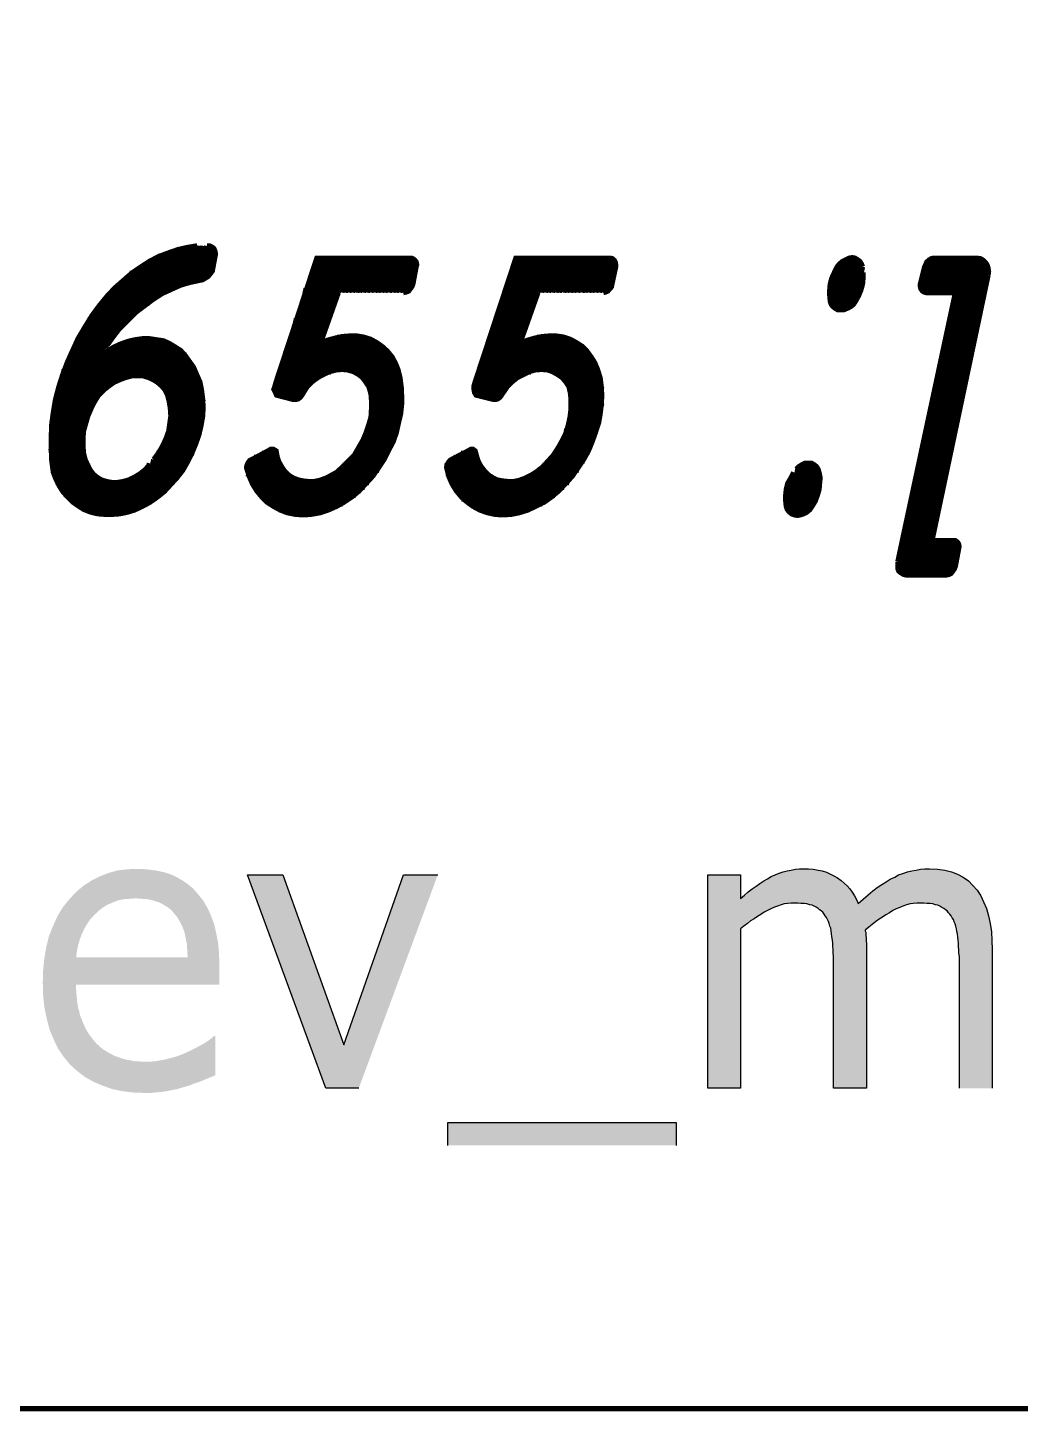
# Model space of a CAD drawing. Extents: x 489 to 720, y 1028 to 1176.
# Drawn here: x 693.833 to 695.935, y 1102.946 to 1105.875 of the extents above; entities that cross this region are included whole.
import ezdxf

# ---------------------------------------------------------------- set-up
doc = ezdxf.new("R2010")
doc.units = 0
doc.header["$MEASUREMENT"] = 0
doc.layers.add('M1280', color=7, linetype='Continuous')

msp = doc.modelspace()

# ---------------------------------------------------------------- hatches: boundary and pattern name
at = {"layer": 'M1280', "linetype": 'Continuous', "ltscale": 0.045455}
h = msp.add_hatch(color=7, dxfattribs=at)
h.paths.add_polyline_path([(693.9353, 1103.849), (693.9353, 1103.8388), (693.9362, 1103.8287), (693.937, 1103.8195), (693.9378, 1103.8094), (693.9395, 1103.8011), (693.942, 1103.792), (693.9437, 1103.7837), (693.9471, 1103.7763), (693.9496, 1103.769), (693.953, 1103.7616), (693.9563, 1103.7543), (693.9605, 1103.7478), (693.9647, 1103.7414), (693.9689, 1103.7359), (693.9732, 1103.7304), (693.9782, 1103.7248), (693.9832, 1103.7202), (693.9883, 1103.7156), (693.9933, 1103.712), (693.9992, 1103.7083), (694.0051, 1103.7046), (694.011, 1103.7018), (694.0169, 1103.6982), (694.0236, 1103.6963), (694.0303, 1103.6936), (694.0371, 1103.6917), (694.0438, 1103.6899), (694.0513, 1103.689), (694.0589, 1103.6871), (694.0665, 1103.6871), (694.0741, 1103.6862), (694.0816, 1103.6862), (694.0917, 1103.6862), (694.1026, 1103.6871), (694.1136, 1103.689), (694.1237, 1103.6908), (694.1346, 1103.6936), (694.1447, 1103.6963), (694.1556, 1103.7), (694.1665, 1103.7046), (694.1766, 1103.7092), (694.1859, 1103.7138), (694.1943, 1103.7184), (694.2027, 1103.723), (694.2094, 1103.7267), (694.2161, 1103.7313), (694.222, 1103.7359), (694.2271, 1103.7405), (694.2304, 1103.7405), (694.2304, 1103.6577), (694.222, 1103.654), (694.2128, 1103.6504), (694.2044, 1103.6467), (694.1951, 1103.643), (694.1859, 1103.6402), (694.1775, 1103.6366), (694.1682, 1103.6338), (694.159, 1103.6311), (694.1497, 1103.6283), (694.1405, 1103.6265), (694.1312, 1103.6246), (694.1211, 1103.6228), (694.1119, 1103.6219), (694.1018, 1103.6209), (694.0925, 1103.62), (694.0825, 1103.62), (694.0572, 1103.6209), (694.0337, 1103.6237), (694.0118, 1103.6283), (693.9908, 1103.6357), (693.9715, 1103.6439), (693.9538, 1103.654), (693.937, 1103.6669), (693.9219, 1103.6807), (693.9084, 1103.6973), (693.8966, 1103.7147), (693.8874, 1103.734), (693.879, 1103.7543), (693.8731, 1103.7772), (693.8681, 1103.8011), (693.8655, 1103.826), (693.8647, 1103.8536), (693.8655, 1103.8802), (693.8681, 1103.906), (693.8723, 1103.9299), (693.8781, 1103.9529), (693.8866, 1103.974), (693.8958, 1103.9942), (693.9067, 1104.0126), (693.9202, 1104.0292), (693.9345, 1104.0448), (693.9496, 1104.0577), (693.9664, 1104.0687), (693.9841, 1104.0779), (694.0026, 1104.0853), (694.0219, 1104.0908), (694.0429, 1104.0935), (694.0648, 1104.0944), (694.085, 1104.0935), (694.1043, 1104.0908), (694.122, 1104.0871), (694.1388, 1104.0816), (694.1548, 1104.0733), (694.1691, 1104.0641), (694.1817, 1104.054), (694.1934, 1104.0411), (694.2044, 1104.0273), (694.2136, 1104.0117), (694.2212, 1103.9951), (694.2279, 1103.9768), (694.2321, 1103.9575), (694.2363, 1103.9363), (694.238, 1103.9142), (694.2388, 1103.8903), (694.2388, 1103.849)], flags=0)
h.paths.add_polyline_path([(694.1716, 1103.9069), (694.1707, 1103.9216), (694.1699, 1103.9354), (694.1674, 1103.9483), (694.1649, 1103.9602), (694.1607, 1103.9712), (694.1556, 1103.9814), (694.1506, 1103.9906), (694.1438, 1103.9988), (694.1371, 1104.0071), (694.1287, 1104.0135), (694.1195, 1104.0191), (694.1102, 1104.0237), (694.0993, 1104.0273), (694.0875, 1104.0301), (694.0749, 1104.031), (694.0614, 1104.0319), (694.048, 1104.031), (694.0354, 1104.0301), (694.0228, 1104.0273), (694.0118, 1104.0227), (694.0009, 1104.0181), (693.9908, 1104.0117), (693.9816, 1104.0043), (693.9732, 1103.9961), (693.9647, 1103.9869), (693.958, 1103.9768), (693.9521, 1103.9666), (693.9471, 1103.9556), (693.9429, 1103.9446), (693.9395, 1103.9326), (693.937, 1103.9198), (693.9353, 1103.9069)], flags=0)
for points in [[(694.534, 1103.6301), (694.4642, 1103.6301), (694.2985, 1104.0816), (694.3734, 1104.0816), (694.502, 1103.7221), (694.629, 1104.0816), (694.7013, 1104.0816)], [(695.8061, 1103.6301), (695.8061, 1103.8876), (695.8061, 1103.894), (695.8061, 1103.9014), (695.8061, 1103.9087), (695.8053, 1103.9161), (695.8053, 1103.9225), (695.8044, 1103.9299), (695.8044, 1103.9363), (695.8036, 1103.9437), (695.8028, 1103.9501), (695.8019, 1103.9565), (695.8011, 1103.962), (695.8002, 1103.9676), (695.7986, 1103.9731), (695.7969, 1103.9777), (695.7952, 1103.9823), (695.7935, 1103.9869), (695.791, 1103.9906), (695.7885, 1103.9951), (695.7859, 1103.9988), (695.7834, 1104.0016), (695.7801, 1104.0053), (695.7767, 1104.008), (695.7733, 1104.0108), (695.7691, 1104.0126), (695.7649, 1104.0154), (695.7607, 1104.0172), (695.7557, 1104.0181), (695.7498, 1104.02), (695.7439, 1104.0209), (695.7372, 1104.0209), (695.7305, 1104.0218), (695.7237, 1104.0218), (695.7162, 1104.0218), (695.7086, 1104.0209), (695.7019, 1104.02), (695.6943, 1104.0181), (695.6867, 1104.0154), (695.68, 1104.0126), (695.6724, 1104.0099), (695.6649, 1104.0062), (695.6581, 1104.0016), (695.6506, 1103.997), (695.643, 1103.9924), (695.6363, 1103.9878), (695.6287, 1103.9823), (695.6211, 1103.9768), (695.6144, 1103.9712), (695.6069, 1103.9648), (695.6069, 1103.963), (695.6077, 1103.9602), (695.6077, 1103.9575), (695.6077, 1103.9556), (695.6077, 1103.9529), (695.6085, 1103.9492), (695.6085, 1103.9464), (695.6085, 1103.9437), (695.6085, 1103.9409), (695.6094, 1103.9372), (695.6094, 1103.9345), (695.6094, 1103.9317), (695.6094, 1103.928), (695.6094, 1103.9253), (695.6094, 1103.9225), (695.6094, 1103.9188), (695.6094, 1103.6301), (695.5396, 1103.6301), (695.5396, 1103.8876), (695.5396, 1103.8949), (695.5396, 1103.9023), (695.5396, 1103.9096), (695.5388, 1103.9161), (695.5388, 1103.9234), (695.5379, 1103.9308), (695.5379, 1103.9372), (695.5371, 1103.9437), (695.5362, 1103.951), (695.5354, 1103.9565), (695.5345, 1103.963), (695.5337, 1103.9685), (695.532, 1103.9731), (695.5303, 1103.9786), (695.5287, 1103.9832), (695.527, 1103.9869), (695.5245, 1103.9915), (695.5219, 1103.9951), (695.5194, 1103.9988), (695.5169, 1104.0025), (695.5135, 1104.0053), (695.5102, 1104.008), (695.5068, 1104.0108), (695.5026, 1104.0135), (695.4984, 1104.0154), (695.4942, 1104.0172), (695.4891, 1104.0181), (695.4833, 1104.02), (695.4774, 1104.0209), (695.4706, 1104.0209), (695.4639, 1104.0218), (695.4572, 1104.0218), (695.4496, 1104.0218), (695.4429, 1104.0209), (695.4353, 1104.02), (695.4286, 1104.0181), (695.421, 1104.0154), (695.4143, 1104.0135), (695.4067, 1104.0099), (695.4, 1104.0062), (695.3924, 1104.0025), (695.3857, 1103.9979), (695.3782, 1103.9933), (695.3714, 1103.9887), (695.3639, 1103.9841), (695.3571, 1103.9786), (695.3496, 1103.9731), (695.3428, 1103.9676), (695.3428, 1103.6301), (695.2731, 1103.6301), (695.2731, 1104.0816), (695.3428, 1104.0816), (695.3428, 1104.0319), (695.3512, 1104.0384), (695.3588, 1104.0457), (695.3672, 1104.0522), (695.3756, 1104.0577), (695.3832, 1104.0632), (695.3916, 1104.0687), (695.4, 1104.0733), (695.4076, 1104.0779), (695.416, 1104.0816), (695.4244, 1104.0853), (695.4328, 1104.088), (695.4412, 1104.0899), (695.4496, 1104.0917), (695.4589, 1104.0935), (695.4673, 1104.0944), (695.4765, 1104.0944), (695.4866, 1104.0944), (695.4967, 1104.0935), (695.5068, 1104.0917), (695.5152, 1104.0899), (695.5245, 1104.0871), (695.5329, 1104.0834), (695.5404, 1104.0797), (695.548, 1104.0751), (695.5556, 1104.0696), (695.5623, 1104.0641), (695.5682, 1104.0586), (695.5741, 1104.0522), (695.5791, 1104.0448), (695.5842, 1104.0374), (695.5884, 1104.0292), (695.5917, 1104.0209), (695.6027, 1104.0301), (695.6127, 1104.0393), (695.6228, 1104.0476), (695.6321, 1104.0549), (695.6422, 1104.0613), (695.6514, 1104.0669), (695.6598, 1104.0724), (695.6691, 1104.077), (695.6775, 1104.0816), (695.6867, 1104.0843), (695.696, 1104.088), (695.7052, 1104.0899), (695.7145, 1104.0917), (695.7237, 1104.0935), (695.733, 1104.0944), (695.7431, 1104.0944), (695.7599, 1104.0935), (695.775, 1104.0917), (695.7893, 1104.088), (695.8019, 1104.0834), (695.8145, 1104.077), (695.8255, 1104.0687), (695.8347, 1104.0595), (695.844, 1104.0494), (695.8515, 1104.0374), (695.8574, 1104.0246), (695.8633, 1104.0108), (695.8675, 1103.9951), (695.8717, 1103.9786), (695.8742, 1103.9611), (695.8751, 1103.9427), (695.8759, 1103.9234), (695.8759, 1103.6301)], [(694.7223, 1103.5088), (694.7223, 1103.5575), (695.2066, 1103.5575), (695.2066, 1103.5088)]]:
    msp.add_hatch(color=7, dxfattribs=at).paths.add_polyline_path(points, flags=0)

# ---------------------------------------------------------------- linework, layer by layer
at = {"layer": 'M1280', "color": 7, "linetype": 'Continuous', "ltscale": 0.045455, "const_width": 0.0112}
for points in [[(675.0281, 1118.0131), (675.0281, 1120.0154), (720.2213, 1120.0154), (720.2213, 1102.9517), (675.0281, 1102.9517)], [(694.2122, 1105.4131), (694.2179, 1105.4131), (694.2225, 1105.4108), (694.227, 1105.4074), (694.2293, 1105.4017), (694.2304, 1105.396), (694.2236, 1105.3597), (694.2191, 1105.354), (694.2145, 1105.3483), (694.2088, 1105.3449), (694.2031, 1105.3415), (694.1975, 1105.3404), (694.1759, 1105.3358), (694.1566, 1105.3301), (694.1361, 1105.321), (694.1168, 1105.312), (694.0975, 1105.2995), (694.0793, 1105.2858), (694.0611, 1105.2722), (694.0441, 1105.2551), (694.027, 1105.2381), (694.0122, 1105.2188), (693.9986, 1105.1995), (693.985, 1105.1779), (693.9997, 1105.1892), (694.0145, 1105.1983), (694.0293, 1105.2051), (694.0452, 1105.2108), (694.06, 1105.2142), (694.0759, 1105.2165), (694.0906, 1105.2165), (694.1054, 1105.2142), (694.1202, 1105.212), (694.1327, 1105.2063), (694.1441, 1105.1995), (694.1566, 1105.1915), (694.1668, 1105.1801), (694.1747, 1105.1688), (694.1838, 1105.1563), (694.1906, 1105.1404), (694.1975, 1105.1245), (694.2009, 1105.1074), (694.2031, 1105.0892), (694.2043, 1105.071), (694.2031, 1105.0517), (694.1997, 1105.0324), (694.1952, 1105.0131), (694.1884, 1104.9938), (694.1804, 1104.9745), (694.1713, 1104.9563), (694.1611, 1104.9381), (694.1486, 1104.9222), (694.135, 1104.9074), (694.1213, 1104.8926), (694.1054, 1104.8801), (694.0906, 1104.8699), (694.0759, 1104.862), (694.0588, 1104.854), (694.0441, 1104.8495), (694.027, 1104.846), (694.0122, 1104.8449), (693.9963, 1104.8449), (693.9816, 1104.846), (693.9668, 1104.8495), (693.952, 1104.8551), (693.9395, 1104.8631), (693.9281, 1104.871), (693.9179, 1104.8813), (693.9077, 1104.8926), (693.8997, 1104.9051), (693.8929, 1104.9188), (693.8872, 1104.9335), (693.8838, 1104.9585), (693.8827, 1104.9847), (693.8827, 1105.0085), (693.8838, 1105.0358), (693.8872, 1105.0608), (693.8918, 1105.0881), (693.8986, 1105.1142), (693.9066, 1105.1392), (693.9168, 1105.1665), (693.9281, 1105.1915), (693.9395, 1105.2165), (693.9543, 1105.2415), (693.9691, 1105.2654), (693.985, 1105.287), (694.0009, 1105.3063), (694.0168, 1105.3233), (694.035, 1105.3392), (694.0531, 1105.3551), (694.0713, 1105.3676), (694.0906, 1105.3801), (694.11, 1105.3904), (694.1316, 1105.3983), (694.1509, 1105.4051), (694.1713, 1105.4097), (694.1918, 1105.4131)], [(694.1566, 1105.3324), (694.1736, 1105.4131)], [(694.1645, 1105.3324), (694.1804, 1105.4131)], [(694.1713, 1105.3324), (694.1884, 1105.4131)], [(694.1804, 1105.3404), (694.1975, 1105.4131)], [(694.1884, 1105.3404), (694.2043, 1105.4131)], [(694.1975, 1105.3404), (694.2122, 1105.4131)], [(694.2043, 1105.3404), (694.2191, 1105.4131)], [(694.0781, 1105.287), (694.0986, 1105.387)], [(694.085, 1105.287), (694.1054, 1105.387)], [(694.0941, 1105.296), (694.1156, 1105.396)], [(694.1043, 1105.3063), (694.1236, 1105.396)], [(694.1111, 1105.3063), (694.1316, 1105.396)], [(694.1213, 1105.3142), (694.1406, 1105.4051)], [(694.1293, 1105.3142), (694.1475, 1105.4051)], [(694.1384, 1105.3233), (694.1566, 1105.4051)], [(694.1463, 1105.3233), (694.1645, 1105.4051)], [(694.2134, 1105.3506), (694.2247, 1105.4051)], [(694.4906, 1105.3142), (694.452, 1105.2051), (694.4668, 1105.2131), (694.4838, 1105.2176), (694.4986, 1105.221), (694.5145, 1105.2222), (694.5304, 1105.2222), (694.5441, 1105.2199), (694.5588, 1105.2154), (694.5713, 1105.2085), (694.5827, 1105.2006), (694.5941, 1105.1904), (694.6043, 1105.1779), (694.6111, 1105.1654), (694.6168, 1105.1517), (694.6213, 1105.1335), (694.6236, 1105.1154), (694.6247, 1105.096), (694.6247, 1105.0779), (694.6225, 1105.0574), (694.6179, 1105.0381), (694.6134, 1105.0176), (694.6066, 1104.9983), (694.5963, 1104.979), (694.5872, 1104.9608), (694.5759, 1104.9438), (694.5634, 1104.9256), (694.5497, 1104.9108), (694.535, 1104.8949), (694.5202, 1104.8824), (694.5031, 1104.871), (694.4872, 1104.862), (694.4691, 1104.854), (694.452, 1104.8483), (694.4327, 1104.8449), (694.4168, 1104.8438), (694.3997, 1104.8449), (694.3827, 1104.8483), (694.3679, 1104.854), (694.3531, 1104.862), (694.3395, 1104.871), (694.3281, 1104.8824), (694.3179, 1104.8949), (694.3088, 1104.9097), (694.302, 1104.9256), (694.2963, 1104.9438), (694.2975, 1104.9495), (694.2997, 1104.954), (694.3031, 1104.9585), (694.3077, 1104.9608), (694.3418, 1104.979), (694.3475, 1104.9824), (694.3531, 1104.9824), (694.3588, 1104.979), (694.3611, 1104.9665), (694.3645, 1104.9563), (694.3702, 1104.946), (694.377, 1104.9358), (694.385, 1104.9279), (694.3941, 1104.9222), (694.4054, 1104.9176), (694.4156, 1104.9154), (694.427, 1104.9142), (694.4395, 1104.9142), (694.4509, 1104.9165), (694.4634, 1104.921), (694.4747, 1104.9267), (694.4872, 1104.9335), (694.4997, 1104.9449), (694.5122, 1104.9574), (694.5247, 1104.9699), (694.5338, 1104.9858), (694.5429, 1105.0017), (694.5497, 1105.0176), (694.5554, 1105.0347), (694.56, 1105.0506), (694.5611, 1105.0688), (694.5611, 1105.0847), (694.56, 1105.0995), (694.5554, 1105.1154), (694.5486, 1105.1256), (694.5418, 1105.1347), (694.5327, 1105.1415), (694.5225, 1105.1472), (694.51, 1105.1506), (694.4986, 1105.1517), (694.4861, 1105.1506), (694.4725, 1105.1472), (694.46, 1105.1415), (694.4475, 1105.1347), (694.435, 1105.1256), (694.4247, 1105.1154), (694.4134, 1105.0972), (694.41, 1105.0926), (694.4054, 1105.0892), (694.4009, 1105.0881), (694.3952, 1105.0881), (694.36, 1105.0972), (694.3577, 1105.1029), (694.3543, 1105.1097), (694.3566, 1105.1165), (694.3588, 1105.1245), (694.4452, 1105.387), (694.6452, 1105.387), (694.6486, 1105.3858), (694.6531, 1105.3824), (694.6554, 1105.379), (694.6566, 1105.3733), (694.6554, 1105.3688), (694.6486, 1105.3324), (694.6463, 1105.3267), (694.6429, 1105.3222), (694.6395, 1105.3176), (694.6338, 1105.3154), (694.6281, 1105.3142)], [(694.3804, 1105.0881), (694.4452, 1105.387)], [(694.3884, 1105.0881), (694.452, 1105.387)], [(694.3952, 1105.0881), (694.46, 1105.387)], [(694.4043, 1105.0881), (694.4668, 1105.387)], [(694.4134, 1105.0972), (694.4747, 1105.387)], [(694.4247, 1105.1154), (694.4827, 1105.387)], [(694.4338, 1105.1245), (694.4906, 1105.387)], [(694.4713, 1105.2597), (694.4986, 1105.387)], [(694.4906, 1105.3142), (694.5054, 1105.387)], [(694.4986, 1105.3142), (694.5134, 1105.387)], [(694.5054, 1105.3142), (694.5213, 1105.387)], [(694.5134, 1105.3142), (694.5293, 1105.387)], [(694.5213, 1105.3142), (694.5361, 1105.387)], [(694.5293, 1105.3142), (694.5441, 1105.387)], [(694.5361, 1105.3142), (694.552, 1105.387)], [(694.5441, 1105.3142), (694.56, 1105.387)], [(694.552, 1105.3142), (694.5679, 1105.387)], [(694.56, 1105.3142), (694.5747, 1105.387)], [(694.5679, 1105.3142), (694.5827, 1105.387)], [(694.5747, 1105.3142), (694.5895, 1105.387)], [(694.5827, 1105.3142), (694.5986, 1105.387)], [(694.5895, 1105.3142), (694.6066, 1105.387)], [(694.5986, 1105.3142), (694.6134, 1105.387)], [(694.6066, 1105.3142), (694.6213, 1105.387)], [(694.6134, 1105.3142), (694.6281, 1105.387)], [(694.6213, 1105.3142), (694.6361, 1105.387)], [(694.6281, 1105.3142), (694.6452, 1105.387)], [(694.6361, 1105.3142), (694.652, 1105.387)], [(694.9134, 1105.3142), (694.8747, 1105.2051), (694.8906, 1105.2131), (694.9066, 1105.2176), (694.9225, 1105.221), (694.9372, 1105.2222), (694.952, 1105.2222), (694.9679, 1105.2199), (694.9816, 1105.2154), (694.9941, 1105.2085), (695.0066, 1105.2006), (695.0168, 1105.1904), (695.0259, 1105.1779), (695.0338, 1105.1654), (695.0395, 1105.1517), (695.0452, 1105.1335), (695.0475, 1105.1154), (695.0486, 1105.096), (695.0475, 1105.0779), (695.0452, 1105.0574), (695.0418, 1105.0381), (695.035, 1105.0176), (695.0281, 1104.9983), (695.0202, 1104.979), (695.01, 1104.9608), (694.9986, 1104.9438), (694.9861, 1104.9256), (694.9725, 1104.9108), (694.9577, 1104.8949), (694.9429, 1104.8824), (694.927, 1104.871), (694.9088, 1104.862), (694.8918, 1104.854), (694.8736, 1104.8483), (694.8566, 1104.8449), (694.8384, 1104.8438), (694.8225, 1104.8449), (694.8066, 1104.8483), (694.7906, 1104.854), (694.7759, 1104.862), (694.7634, 1104.871), (694.7509, 1104.8824), (694.7406, 1104.8949), (694.7316, 1104.9097), (694.7247, 1104.9256), (694.7202, 1104.9438), (694.7213, 1104.9495), (694.7236, 1104.954), (694.727, 1104.9585), (694.7304, 1104.9608), (694.7656, 1104.979), (694.7713, 1104.9824), (694.7759, 1104.9824), (694.7804, 1104.979), (694.7838, 1104.9665), (694.7872, 1104.9563), (694.7929, 1104.946), (694.8009, 1104.9358), (694.8088, 1104.9279), (694.8179, 1104.9222), (694.827, 1104.9176), (694.8384, 1104.9154), (694.8497, 1104.9142), (694.8622, 1104.9142), (694.8736, 1104.9165), (694.8861, 1104.921), (694.8975, 1104.9267), (694.9088, 1104.9335), (694.9236, 1104.9449), (694.935, 1104.9574), (694.9463, 1104.9699), (694.9566, 1104.9858), (694.9656, 1105.0017), (694.9736, 1105.0176), (694.9781, 1105.0347), (694.9816, 1105.0506), (694.9838, 1105.0688), (694.9838, 1105.0847), (694.9827, 1105.0995), (694.9793, 1105.1154), (694.9725, 1105.1256), (694.9645, 1105.1347), (694.9543, 1105.1415), (694.9441, 1105.1472), (694.9338, 1105.1506), (694.9213, 1105.1517), (694.9077, 1105.1506), (694.8952, 1105.1472), (694.8838, 1105.1415), (694.8702, 1105.1347), (694.8588, 1105.1256), (694.8486, 1105.1154), (694.8361, 1105.0972), (694.8327, 1105.0926), (694.8281, 1105.0892), (694.8236, 1105.0881), (694.8191, 1105.0881), (694.7827, 1105.0972), (694.7793, 1105.1029), (694.7781, 1105.1097), (694.7781, 1105.1165), (694.7804, 1105.1245), (694.8668, 1105.387), (695.0668, 1105.387), (695.0713, 1105.3858), (695.0747, 1105.3824), (695.077, 1105.379), (695.0781, 1105.3733), (695.0781, 1105.3688), (695.0702, 1105.3324), (695.0691, 1105.3267), (695.0656, 1105.3222), (695.0611, 1105.3176), (695.0566, 1105.3154), (695.052, 1105.3142)], [(694.8043, 1105.0881), (694.8668, 1105.387)], [(694.8122, 1105.0881), (694.8747, 1105.387)], [(694.8191, 1105.0881), (694.8827, 1105.387)], [(694.827, 1105.0881), (694.8906, 1105.387)], [(694.8361, 1105.0972), (694.8975, 1105.387)], [(694.8486, 1105.1154), (694.9054, 1105.387)], [(694.8577, 1105.1245), (694.9134, 1105.387)], [(694.8941, 1105.2597), (694.9213, 1105.387)], [(694.9134, 1105.3142), (694.9293, 1105.387)], [(694.9213, 1105.3142), (694.9361, 1105.387)], [(694.9293, 1105.3142), (694.9441, 1105.387)], [(694.9361, 1105.3142), (694.952, 1105.387)], [(694.9441, 1105.3142), (694.9588, 1105.387)], [(694.952, 1105.3142), (694.9679, 1105.387)], [(694.9588, 1105.3142), (694.9747, 1105.387)], [(694.9679, 1105.3142), (694.9827, 1105.387)], [(694.9747, 1105.3142), (694.9895, 1105.387)], [(694.9827, 1105.3142), (694.9975, 1105.387)], [(694.9895, 1105.3142), (695.0066, 1105.387)], [(694.9975, 1105.3142), (695.0134, 1105.387)], [(695.0066, 1105.3142), (695.0213, 1105.387)], [(695.0134, 1105.3142), (695.0281, 1105.387)], [(695.0213, 1105.3142), (695.0361, 1105.387)], [(695.0281, 1105.3142), (695.0441, 1105.387)], [(695.0361, 1105.3142), (695.052, 1105.387)], [(695.0441, 1105.3142), (695.06, 1105.387)], [(695.052, 1105.3142), (695.0668, 1105.387)], [(695.06, 1105.3142), (695.0747, 1105.387)], [(695.6009, 1105.3688), (695.5986, 1105.3745), (695.5952, 1105.3801), (695.5906, 1105.3835), (695.585, 1105.387), (695.5793, 1105.3881), (695.5725, 1105.387), (695.5656, 1105.3835), (695.5588, 1105.3801), (695.552, 1105.3745), (695.5475, 1105.3688), (695.5418, 1105.3574), (695.5361, 1105.3449), (695.5327, 1105.3324), (695.5316, 1105.3199), (695.5316, 1105.3085), (695.5327, 1105.296), (695.535, 1105.2892), (695.5384, 1105.2847), (695.5429, 1105.2813), (695.5486, 1105.2779), (695.5554, 1105.2779), (695.5611, 1105.2779), (695.5691, 1105.2813), (695.5759, 1105.2847), (695.5816, 1105.2892), (695.5861, 1105.296), (695.5929, 1105.3085), (695.5975, 1105.3199), (695.6009, 1105.3324), (695.602, 1105.3449), (695.602, 1105.3574)], [(695.5441, 1105.2779), (695.5679, 1105.387)], [(695.5509, 1105.2779), (695.5747, 1105.387)], [(695.5588, 1105.2779), (695.5827, 1105.387)], [(695.5679, 1105.2779), (695.5895, 1105.387)], [(695.6759, 1104.7449), (695.8134, 1105.387)], [(695.6793, 1104.7256), (695.8213, 1105.387)], [(695.6861, 1104.7165), (695.8281, 1105.387)], [(695.6941, 1104.7165), (695.8361, 1105.387)], [(695.702, 1104.7165), (695.8429, 1105.387)], [(695.7088, 1104.7165), (695.852, 1105.387)], [(695.7975, 1105.3142), (695.7361, 1105.3142), (695.7316, 1105.3154), (695.7281, 1105.3176), (695.7247, 1105.3222), (695.7236, 1105.3267), (695.7236, 1105.3324), (695.7327, 1105.3688), (695.735, 1105.3733), (695.7372, 1105.379), (695.7418, 1105.3824), (695.7463, 1105.3858), (695.7509, 1105.387), (695.8429, 1105.387), (695.8509, 1105.3858), (695.8566, 1105.3824), (695.8611, 1105.3779), (695.8645, 1105.3733), (695.8668, 1105.3665), (695.8679, 1105.3585), (695.8668, 1105.3506)], [(695.7293, 1105.3142), (695.7441, 1105.387)], [(695.7361, 1105.3142), (695.7509, 1105.387)], [(695.7441, 1105.3142), (695.7588, 1105.387)], [(695.7509, 1105.3142), (695.7679, 1105.387)], [(695.7588, 1105.3142), (695.7747, 1105.387)], [(695.7668, 1105.3142), (695.7827, 1105.387)], [(695.7747, 1105.3142), (695.7895, 1105.387)], [(695.7827, 1105.3142), (695.7975, 1105.387)], [(695.7895, 1105.3142), (695.8043, 1105.387)], [(694.0281, 1105.2415), (694.0543, 1105.3597)], [(694.0395, 1105.2506), (694.0611, 1105.3597)], [(694.0486, 1105.2597), (694.0713, 1105.3688)], [(694.0577, 1105.2699), (694.0816, 1105.3767)], [(694.0668, 1105.2779), (694.0884, 1105.3767)], [(695.5327, 1105.296), (695.5475, 1105.3688)], [(695.5384, 1105.287), (695.5566, 1105.3767)], [(695.577, 1105.287), (695.5952, 1105.3767)], [(695.5861, 1105.296), (695.6009, 1105.3688)], [(695.7168, 1104.7165), (695.8577, 1105.3767)], [(695.7236, 1104.7165), (695.8645, 1105.3767)], [(693.9975, 1105.1972), (694.0247, 1105.3324)], [(694.0077, 1105.2142), (694.035, 1105.3404)], [(694.0179, 1105.2245), (694.0452, 1105.3506)], [(695.8668, 1105.3506), (695.7327, 1104.7165)], [(693.9077, 1104.8892), (693.9952, 1105.296)], [(693.9145, 1104.8801), (694.0066, 1105.3142)], [(694.0156, 1105.3233), (693.985, 1105.1779), (693.9543, 1105.0335)], [(694.3747, 1105.0972), (694.4225, 1105.3233)], [(694.7975, 1105.0972), (694.8463, 1105.3233)], [(693.8963, 1104.9074), (693.9736, 1105.2699)], [(693.902, 1104.8972), (693.985, 1105.287)], [(693.8929, 1104.9245), (693.9645, 1105.2597)], [(694.3679, 1105.0972), (694.402, 1105.2597)], [(694.7895, 1105.0972), (694.8247, 1105.2597)], [(693.8838, 1104.9529), (693.9384, 1105.2142)], [(693.8872, 1104.9335), (693.9497, 1105.2335)], [(694.0281, 1105.1324), (694.0463, 1105.2142)], [(694.0372, 1105.1324), (694.0543, 1105.2142)], [(694.0452, 1105.1324), (694.0611, 1105.2142)], [(694.0543, 1105.1415), (694.0691, 1105.2142)], [(694.0611, 1105.1415), (694.0781, 1105.2142)], [(694.0691, 1105.1415), (694.085, 1105.2142)], [(694.0781, 1105.1415), (694.0929, 1105.2142)], [(694.0838, 1105.1324), (694.0997, 1105.2142)], [(694.0906, 1105.1324), (694.1077, 1105.2142)], [(694.0986, 1105.1324), (694.1156, 1105.2142)], [(694.1043, 1105.1245), (694.1236, 1105.2142)], [(694.4543, 1105.1415), (694.4691, 1105.2142)], [(694.4611, 1105.1415), (694.4759, 1105.2142)], [(694.4691, 1105.1415), (694.485, 1105.2142)], [(694.4793, 1105.1517), (694.4941, 1105.2245)], [(694.4872, 1105.1517), (694.502, 1105.2245)], [(694.4941, 1105.1517), (694.5088, 1105.2245)], [(694.502, 1105.1517), (694.5179, 1105.2245)], [(694.5088, 1105.1517), (694.5259, 1105.2245)], [(694.5179, 1105.1517), (694.5327, 1105.2245)], [(694.5236, 1105.1415), (694.5406, 1105.2245)], [(694.5316, 1105.1415), (694.5463, 1105.2142)], [(694.5384, 1105.1415), (694.5531, 1105.2142)], [(694.5441, 1105.1324), (694.5622, 1105.2142)], [(694.5497, 1105.1245), (694.5691, 1105.2142)], [(694.8759, 1105.1415), (694.8929, 1105.2142)], [(694.885, 1105.1415), (694.8997, 1105.2142)], [(694.8929, 1105.1415), (694.9077, 1105.2142)], [(694.902, 1105.1517), (694.9168, 1105.2245)], [(694.9088, 1105.1517), (694.9259, 1105.2245)], [(694.9168, 1105.1517), (694.9327, 1105.2245)], [(694.9259, 1105.1517), (694.9406, 1105.2245)], [(694.9327, 1105.1517), (694.9475, 1105.2245)], [(694.9406, 1105.1517), (694.9554, 1105.2245)], [(694.9463, 1105.1415), (694.9634, 1105.2245)], [(694.9531, 1105.1415), (694.9691, 1105.2142)], [(694.9622, 1105.1415), (694.977, 1105.2142)], [(694.9679, 1105.1324), (694.9838, 1105.2142)], [(694.9736, 1105.1245), (694.9918, 1105.2142)], [(693.8816, 1104.979), (693.9259, 1105.1881)], [(693.9713, 1105.079), (693.9952, 1105.1881)], [(693.9827, 1105.0972), (694.002, 1105.1881)], [(693.9918, 1105.1063), (694.0122, 1105.1972)], [(694.002, 1105.1154), (694.0191, 1105.1972)], [(694.0122, 1105.1245), (694.0281, 1105.2051)], [(694.0191, 1105.1245), (694.0372, 1105.2051)], [(694.1111, 1105.1245), (694.1293, 1105.2051)], [(694.1179, 1105.1154), (694.1372, 1105.2051)], [(694.1236, 1105.1063), (694.1418, 1105.1972)], [(694.1293, 1105.0972), (694.1497, 1105.1972)], [(694.1327, 1105.079), (694.1566, 1105.1881)], [(694.1372, 1105.0608), (694.1645, 1105.1881)], [(694.36, 1105.0972), (694.3793, 1105.1881)], [(694.4452, 1105.1324), (694.46, 1105.2051)], [(694.5316, 1104.8892), (694.5941, 1105.1881)], [(694.5554, 1105.1154), (694.5747, 1105.2051)], [(694.56, 1105.0972), (694.5827, 1105.2051)], [(694.5622, 1105.0699), (694.5884, 1105.1972)], [(694.7827, 1105.0972), (694.802, 1105.1881)], [(694.8668, 1105.1324), (694.8827, 1105.2051)], [(694.9531, 1104.8892), (695.0168, 1105.1881)], [(694.9793, 1105.1154), (694.9975, 1105.2051)], [(694.9827, 1105.0972), (695.0066, 1105.2051)], [(694.9838, 1105.0699), (695.0111, 1105.1972)], [(693.8838, 1105.0256), (693.91, 1105.1517)], [(694.1054, 1104.8801), (694.1691, 1105.1779)], [(694.1156, 1104.8892), (694.1747, 1105.1688)], [(694.1259, 1104.8972), (694.1804, 1105.1608)], [(694.135, 1104.9074), (694.1861, 1105.1517)], [(694.5406, 1104.8972), (694.6009, 1105.1779)], [(694.5497, 1104.9074), (694.6066, 1105.1688)], [(694.5622, 1104.9245), (694.6122, 1105.1608)], [(694.5713, 1104.9335), (694.6168, 1105.1517)], [(694.9634, 1104.8972), (695.0225, 1105.1779)], [(694.9736, 1104.9074), (695.0281, 1105.1688)], [(694.9838, 1104.9245), (695.0338, 1105.1608)], [(694.9941, 1104.9335), (695.0395, 1105.1517)], [(694.0997, 1104.9608), (694.11, 1104.9745), (694.1191, 1104.9904), (694.1259, 1105.0051), (694.1316, 1105.021), (694.1338, 1105.037), (694.1361, 1105.0529), (694.135, 1105.0688), (694.1327, 1105.0835), (694.1293, 1105.0972), (694.1236, 1105.1085), (694.1168, 1105.1165), (694.1077, 1105.1245), (694.0986, 1105.1301), (694.0884, 1105.1347), (694.077, 1105.1381), (694.0645, 1105.1381), (694.0531, 1105.1381), (694.0406, 1105.1347), (694.0281, 1105.1301), (694.0156, 1105.1245), (694.0043, 1105.1165), (693.9941, 1105.1085), (693.9827, 1105.0972), (693.9736, 1105.0824), (693.9668, 1105.0688), (693.96, 1105.0529), (693.9554, 1105.037), (693.9509, 1105.021), (693.9497, 1105.0051), (693.9497, 1104.9904), (693.9509, 1104.9745), (693.9543, 1104.9608), (693.9588, 1104.9506), (693.9645, 1104.9392), (693.9713, 1104.9301), (693.9793, 1104.9233), (693.9884, 1104.9176), (693.9997, 1104.9142), (694.0111, 1104.912), (694.0225, 1104.912), (694.035, 1104.9142), (694.0475, 1104.9176), (694.0588, 1104.9233), (694.0702, 1104.9301), (694.0816, 1104.9392), (694.0918, 1104.9506)], [(694.1441, 1104.9165), (694.1918, 1105.1415)], [(694.1566, 1104.9335), (694.1963, 1105.1245)], [(694.5827, 1104.9529), (694.6213, 1105.1324)], [(695.0066, 1104.9529), (695.0441, 1105.1324)], [(694.1679, 1104.9529), (694.2009, 1105.1063)], [(694.5952, 1104.979), (694.6247, 1105.1154)], [(695.0191, 1104.979), (695.0486, 1105.1154)], [(694.1793, 1104.9699), (694.2043, 1105.0881)], [(694.6122, 1105.0154), (694.6247, 1105.079)], [(695.0338, 1105.0154), (695.0486, 1105.079)], [(693.9213, 1104.8801), (693.952, 1105.0256)], [(694.5213, 1104.8801), (694.552, 1105.0256)], [(694.9441, 1104.8801), (694.9747, 1105.0256)], [(693.927, 1104.871), (693.9497, 1104.979)], [(694.0884, 1104.871), (694.1111, 1104.979)], [(694.0963, 1104.871), (694.1236, 1104.9972)], [(694.3179, 1104.8972), (694.335, 1104.979)], [(694.3236, 1104.8892), (694.3418, 1104.979)], [(694.3293, 1104.8801), (694.3497, 1104.979)], [(694.335, 1104.871), (694.3588, 1104.979)], [(694.5134, 1104.8801), (694.5361, 1104.9892)], [(694.7406, 1104.8972), (694.7566, 1104.979)], [(694.7463, 1104.8892), (694.7656, 1104.979)], [(694.752, 1104.8801), (694.7736, 1104.979)], [(694.7566, 1104.871), (694.7804, 1104.979)], [(694.9361, 1104.8801), (694.9588, 1104.9892)], [(693.935, 1104.871), (693.9543, 1104.9608)], [(693.9406, 1104.862), (693.96, 1104.9529)], [(694.0713, 1104.862), (694.0906, 1104.9529)], [(694.0793, 1104.862), (694.0997, 1104.9608)], [(694.2963, 1104.9438), (694.2986, 1104.9529)], [(694.2997, 1104.9245), (694.3077, 1104.9608)], [(694.3054, 1104.9165), (694.3179, 1104.9699)], [(694.3111, 1104.9074), (694.3259, 1104.9699)], [(694.3418, 1104.871), (694.3622, 1104.9608)], [(694.3475, 1104.862), (694.3679, 1104.9529)], [(694.4872, 1104.862), (694.5054, 1104.9529)], [(694.4941, 1104.862), (694.5145, 1104.9608)], [(694.5031, 1104.871), (694.5259, 1104.9699)], [(694.7202, 1104.9438), (694.7213, 1104.9529)], [(694.7236, 1104.9245), (694.7304, 1104.9608)], [(694.7293, 1104.9165), (694.7406, 1104.9699)], [(694.735, 1104.9074), (694.7475, 1104.9699)], [(694.7656, 1104.871), (694.7838, 1104.9608)], [(694.7713, 1104.862), (694.7895, 1104.9529)], [(694.9088, 1104.862), (694.9293, 1104.9529)], [(694.9168, 1104.862), (694.9384, 1104.9608)], [(694.927, 1104.871), (694.9475, 1104.9699)], [(695.4554, 1104.9335), (695.4497, 1104.9222), (695.4429, 1104.9108), (695.4395, 1104.8972), (695.4384, 1104.8858), (695.4384, 1104.8733), (695.4395, 1104.862), (695.4418, 1104.8551), (695.4463, 1104.8495), (695.4509, 1104.846), (695.4566, 1104.8438), (695.4634, 1104.8426), (695.4691, 1104.8438), (695.4759, 1104.846), (695.4827, 1104.8495), (695.4895, 1104.8551), (695.4941, 1104.862), (695.5009, 1104.8733), (695.5054, 1104.8858), (695.5088, 1104.8972), (695.51, 1104.9108), (695.5111, 1104.9222), (695.5088, 1104.9335), (695.5066, 1104.9404), (695.5031, 1104.946), (695.4986, 1104.9495), (695.4929, 1104.9529), (695.4872, 1104.9529), (695.4793, 1104.9529), (695.4725, 1104.9495), (695.4668, 1104.946), (695.4611, 1104.9404)], [(695.452, 1104.8438), (695.4747, 1104.9529)], [(695.4588, 1104.8438), (695.4816, 1104.9529)], [(695.4668, 1104.8438), (695.4906, 1104.9529)], [(695.4747, 1104.8438), (695.4975, 1104.9529)], [(693.9475, 1104.862), (693.9645, 1104.9335)], [(693.9543, 1104.8529), (693.9713, 1104.9335)], [(693.9622, 1104.8529), (693.977, 1104.9245)], [(693.9702, 1104.8529), (693.985, 1104.9245)], [(693.9747, 1104.8438), (693.9906, 1104.9165)], [(693.9827, 1104.8438), (693.9986, 1104.9165)], [(693.9906, 1104.8438), (694.0066, 1104.9165)], [(693.9986, 1104.8438), (694.0134, 1104.9165)], [(694.0066, 1104.8438), (694.0213, 1104.9165)], [(694.0134, 1104.8438), (694.0281, 1104.9165)], [(694.0213, 1104.8438), (694.0372, 1104.9165)], [(694.0281, 1104.8438), (694.0452, 1104.9165)], [(694.0395, 1104.8529), (694.0543, 1104.9245)], [(694.0463, 1104.8529), (694.0611, 1104.9245)], [(694.0543, 1104.8529), (694.0713, 1104.9335)], [(694.0611, 1104.8529), (694.0793, 1104.9335)], [(694.3566, 1104.862), (694.3736, 1104.9438)], [(694.3622, 1104.8529), (694.3793, 1104.9335)], [(694.3691, 1104.8529), (694.385, 1104.9245)], [(694.377, 1104.8529), (694.3918, 1104.9245)], [(694.385, 1104.8529), (694.3986, 1104.9165)], [(694.3906, 1104.8438), (694.4066, 1104.9165)], [(694.3986, 1104.8438), (694.4134, 1104.9165)], [(694.4066, 1104.8438), (694.4213, 1104.9165)], [(694.4134, 1104.8438), (694.4281, 1104.9165)], [(694.4213, 1104.8438), (694.4372, 1104.9165)], [(694.4281, 1104.8438), (694.4452, 1104.9165)], [(694.4372, 1104.8438), (694.452, 1104.9165)], [(694.4452, 1104.8438), (694.46, 1104.9165)], [(694.4543, 1104.8529), (694.4691, 1104.9245)], [(694.4611, 1104.8529), (694.4759, 1104.9245)], [(694.4691, 1104.8529), (694.4872, 1104.9335)], [(694.4793, 1104.862), (694.4963, 1104.9438)], [(694.7793, 1104.862), (694.7952, 1104.9438)], [(694.7838, 1104.8529), (694.802, 1104.9335)], [(694.7918, 1104.8529), (694.8077, 1104.9245)], [(694.8009, 1104.8529), (694.8156, 1104.9245)], [(694.8077, 1104.8529), (694.8213, 1104.9165)], [(694.8134, 1104.8438), (694.8281, 1104.9165)], [(694.8213, 1104.8438), (694.8361, 1104.9165)], [(694.8281, 1104.8438), (694.8441, 1104.9165)], [(694.8361, 1104.8438), (694.852, 1104.9165)], [(694.8441, 1104.8438), (694.86, 1104.9165)], [(694.852, 1104.8438), (694.8668, 1104.9165)], [(694.86, 1104.8438), (694.8747, 1104.9165)], [(694.8668, 1104.8438), (694.8827, 1104.9165)], [(694.8759, 1104.8529), (694.8929, 1104.9245)], [(694.885, 1104.8529), (694.8997, 1104.9245)], [(694.8929, 1104.8529), (694.9088, 1104.9335)], [(694.902, 1104.862), (694.9191, 1104.9438)], [(695.4395, 1104.862), (695.4554, 1104.9335)], [(695.4463, 1104.8529), (695.4645, 1104.9438)], [(695.485, 1104.8529), (695.5031, 1104.9438)], [(695.4941, 1104.862), (695.5088, 1104.9335)], [(695.7475, 1104.7892), (695.7929, 1104.7892), (695.7975, 1104.7892), (695.802, 1104.7858), (695.8043, 1104.7824), (695.8054, 1104.7767), (695.8043, 1104.771), (695.7975, 1104.7347), (695.7952, 1104.729), (695.7918, 1104.7245), (695.7884, 1104.7199), (695.7838, 1104.7176), (695.7781, 1104.7165), (695.6941, 1104.7165), (695.6884, 1104.7176), (695.6827, 1104.721), (695.6781, 1104.7245), (695.6759, 1104.7301), (695.6759, 1104.737), (695.6759, 1104.7449)], [(695.7395, 1104.7165), (695.7554, 1104.7892)], [(695.7475, 1104.7165), (695.7622, 1104.7892)], [(695.7554, 1104.7165), (695.7713, 1104.7892)], [(695.7622, 1104.7165), (695.7781, 1104.7892)], [(695.7713, 1104.7165), (695.7861, 1104.7892)], [(695.7781, 1104.7165), (695.7929, 1104.7892)], [(695.7861, 1104.7165), (695.8009, 1104.7892)]]:
    msp.add_lwpolyline(points, dxfattribs=at)
at = {"layer": 'M1280', "color": 7, "linetype": 'Continuous', "ltscale": 0.045455}
for points in [[(694.534, 1103.6301), (694.4642, 1103.6301), (694.2985, 1104.0816), (694.3734, 1104.0816), (694.502, 1103.7221), (694.629, 1104.0816), (694.7013, 1104.0816)], [(695.8061, 1103.6301), (695.8061, 1103.8876), (695.8061, 1103.894), (695.8061, 1103.9014), (695.8061, 1103.9087), (695.8053, 1103.9161), (695.8053, 1103.9225), (695.8044, 1103.9299), (695.8044, 1103.9363), (695.8036, 1103.9437), (695.8028, 1103.9501), (695.8019, 1103.9565), (695.8011, 1103.962), (695.8002, 1103.9676), (695.7986, 1103.9731), (695.7969, 1103.9777), (695.7952, 1103.9823), (695.7935, 1103.9869), (695.791, 1103.9906), (695.7885, 1103.9951), (695.7859, 1103.9988), (695.7834, 1104.0016), (695.7801, 1104.0053), (695.7767, 1104.008), (695.7733, 1104.0108), (695.7691, 1104.0126), (695.7649, 1104.0154), (695.7607, 1104.0172), (695.7557, 1104.0181), (695.7498, 1104.02), (695.7439, 1104.0209), (695.7372, 1104.0209), (695.7305, 1104.0218), (695.7237, 1104.0218), (695.7162, 1104.0218), (695.7086, 1104.0209), (695.7019, 1104.02), (695.6943, 1104.0181), (695.6867, 1104.0154), (695.68, 1104.0126), (695.6724, 1104.0099), (695.6649, 1104.0062), (695.6581, 1104.0016), (695.6506, 1103.997), (695.643, 1103.9924), (695.6363, 1103.9878), (695.6287, 1103.9823), (695.6211, 1103.9768), (695.6144, 1103.9712), (695.6069, 1103.9648), (695.6069, 1103.963), (695.6077, 1103.9602), (695.6077, 1103.9575), (695.6077, 1103.9556), (695.6077, 1103.9529), (695.6085, 1103.9492), (695.6085, 1103.9464), (695.6085, 1103.9437), (695.6085, 1103.9409), (695.6094, 1103.9372), (695.6094, 1103.9345), (695.6094, 1103.9317), (695.6094, 1103.928), (695.6094, 1103.9253), (695.6094, 1103.9225), (695.6094, 1103.9188), (695.6094, 1103.6301), (695.5396, 1103.6301), (695.5396, 1103.8876), (695.5396, 1103.8949), (695.5396, 1103.9023), (695.5396, 1103.9096), (695.5388, 1103.9161), (695.5388, 1103.9234), (695.5379, 1103.9308), (695.5379, 1103.9372), (695.5371, 1103.9437), (695.5362, 1103.951), (695.5354, 1103.9565), (695.5345, 1103.963), (695.5337, 1103.9685), (695.532, 1103.9731), (695.5303, 1103.9786), (695.5287, 1103.9832), (695.527, 1103.9869), (695.5245, 1103.9915), (695.5219, 1103.9951), (695.5194, 1103.9988), (695.5169, 1104.0025), (695.5135, 1104.0053), (695.5102, 1104.008), (695.5068, 1104.0108), (695.5026, 1104.0135), (695.4984, 1104.0154), (695.4942, 1104.0172), (695.4891, 1104.0181), (695.4833, 1104.02), (695.4774, 1104.0209), (695.4706, 1104.0209), (695.4639, 1104.0218), (695.4572, 1104.0218), (695.4496, 1104.0218), (695.4429, 1104.0209), (695.4353, 1104.02), (695.4286, 1104.0181), (695.421, 1104.0154), (695.4143, 1104.0135), (695.4067, 1104.0099), (695.4, 1104.0062), (695.3924, 1104.0025), (695.3857, 1103.9979), (695.3782, 1103.9933), (695.3714, 1103.9887), (695.3639, 1103.9841), (695.3571, 1103.9786), (695.3496, 1103.9731), (695.3428, 1103.9676), (695.3428, 1103.6301), (695.2731, 1103.6301), (695.2731, 1104.0816), (695.3428, 1104.0816), (695.3428, 1104.0319), (695.3512, 1104.0384), (695.3588, 1104.0457), (695.3672, 1104.0522), (695.3756, 1104.0577), (695.3832, 1104.0632), (695.3916, 1104.0687), (695.4, 1104.0733), (695.4076, 1104.0779), (695.416, 1104.0816), (695.4244, 1104.0853), (695.4328, 1104.088), (695.4412, 1104.0899), (695.4496, 1104.0917), (695.4589, 1104.0935), (695.4673, 1104.0944), (695.4765, 1104.0944), (695.4866, 1104.0944), (695.4967, 1104.0935), (695.5068, 1104.0917), (695.5152, 1104.0899), (695.5245, 1104.0871), (695.5329, 1104.0834), (695.5404, 1104.0797), (695.548, 1104.0751), (695.5556, 1104.0696), (695.5623, 1104.0641), (695.5682, 1104.0586), (695.5741, 1104.0522), (695.5791, 1104.0448), (695.5842, 1104.0374), (695.5884, 1104.0292), (695.5917, 1104.0209), (695.6027, 1104.0301), (695.6127, 1104.0393), (695.6228, 1104.0476), (695.6321, 1104.0549), (695.6422, 1104.0613), (695.6514, 1104.0669), (695.6598, 1104.0724), (695.6691, 1104.077), (695.6775, 1104.0816), (695.6867, 1104.0843), (695.696, 1104.088), (695.7052, 1104.0899), (695.7145, 1104.0917), (695.7237, 1104.0935), (695.733, 1104.0944), (695.7431, 1104.0944), (695.7599, 1104.0935), (695.775, 1104.0917), (695.7893, 1104.088), (695.8019, 1104.0834), (695.8145, 1104.077), (695.8255, 1104.0687), (695.8347, 1104.0595), (695.844, 1104.0494), (695.8515, 1104.0374), (695.8574, 1104.0246), (695.8633, 1104.0108), (695.8675, 1103.9951), (695.8717, 1103.9786), (695.8742, 1103.9611), (695.8751, 1103.9427), (695.8759, 1103.9234), (695.8759, 1103.6301)], [(694.7223, 1103.5088), (694.7223, 1103.5575), (695.2066, 1103.5575), (695.2066, 1103.5088)]]:
    msp.add_lwpolyline(points, dxfattribs=at)

doc.saveas('drawing.dxf')
